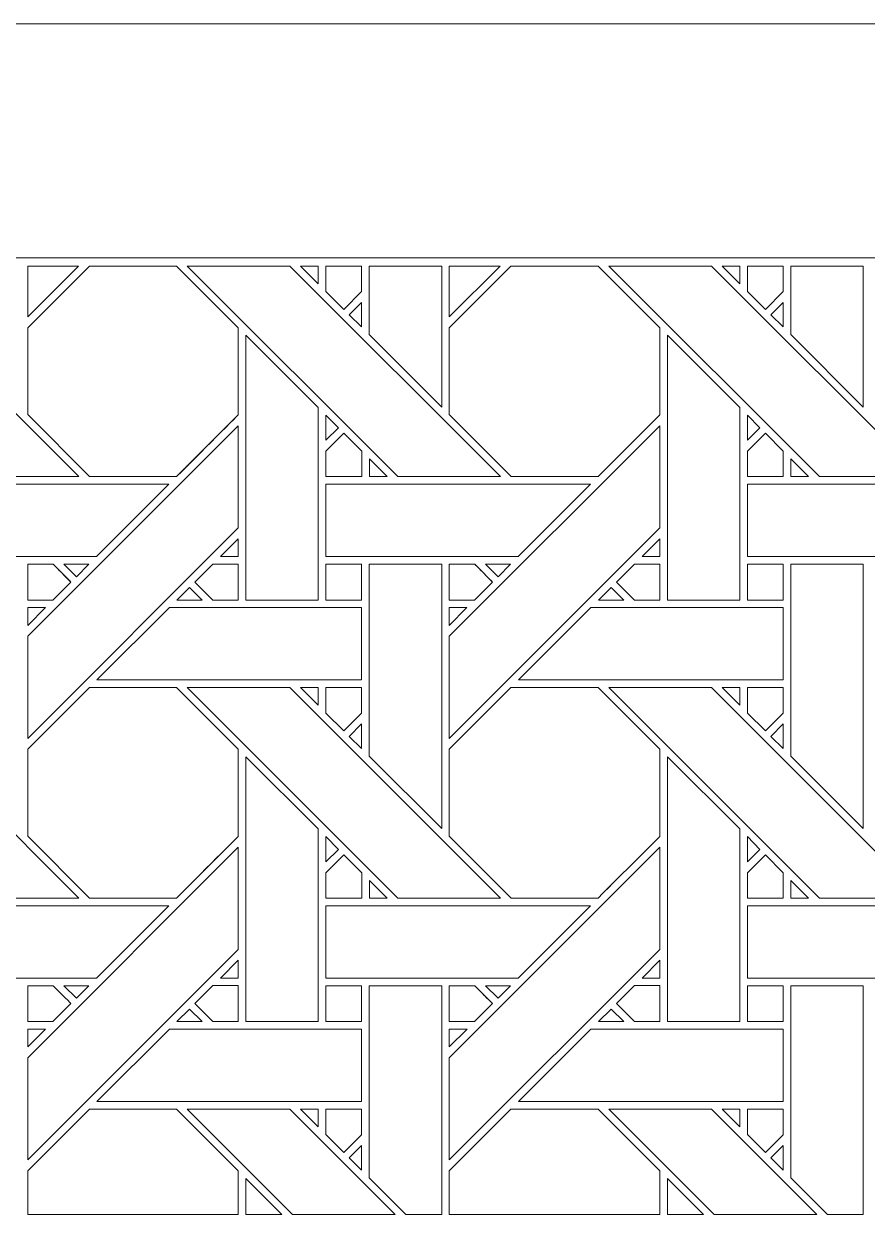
# Model space of a CAD drawing. Header units: inches. Extents: x 4.9 to 19.9, y 3.1 to 15.1.
# Drawn here: x 8.817 to 10.714, y 12.407 to 15.095 of the extents above; entities that cross this region are included whole.
import ezdxf

# ---------------------------------------------------------------- set-up
doc = ezdxf.new("R2010")
doc.units = ezdxf.units.IN
doc.header["$MEASUREMENT"] = 0
doc.layers.add('Design', color=7, linetype='Continuous', lineweight=0)

msp = doc.modelspace()

# ---------------------------------------------------------------- linework, layer by layer
at = {"layer": 'Design'}
for points, knots in [([(4.8829, 15.0948), (4.8829, 15.0948), (4.8829, 3.0948), (4.8829, 3.0948), (4.8829, 3.0948), (19.8829, 3.0948), (19.8829, 3.0948), (19.8829, 3.0948), (19.8829, 15.0948), (19.8829, 15.0948), (19.8829, 15.0948), (4.8829, 15.0948), (4.8829, 15.0948)], [0, 0, 0, 0, 1, 1, 1, 2, 2, 2, 3, 3, 3, 4, 4, 4, 4]), ([(5.4052, 14.5679), (5.4052, 14.5679), (5.4052, 3.6216), (5.4052, 3.6216), (5.4052, 3.6216), (19.3605, 3.6216), (19.3605, 3.6216), (19.3605, 3.6216), (19.3605, 14.5679), (19.3605, 14.5679), (19.3605, 14.5679), (5.4052, 14.5679), (5.4052, 14.5679)], [0, 0, 0, 0, 1, 1, 1, 2, 2, 2, 3, 3, 3, 4, 4, 4, 4]), ([(8.4669, 14.5497), (8.4669, 14.5497), (8.9405, 14.076), (8.9405, 14.076), (8.9405, 14.076), (8.7095, 14.076), (8.7095, 14.076), (8.7095, 14.076), (8.2359, 14.5497), (8.2359, 14.5497), (8.2359, 14.5497), (8.4669, 14.5497), (8.4669, 14.5497)], [0, 0, 0, 0, 1, 1, 1, 2, 2, 2, 3, 3, 3, 4, 4, 4, 4]), ([(8.8255, 14.411), (8.8255, 14.411), (8.9642, 14.5497), (8.9642, 14.5497), (8.9642, 14.5497), (9.1604, 14.5497), (9.1604, 14.5497), (9.1604, 14.5497), (9.2991, 14.411), (9.2991, 14.411), (9.2991, 14.411), (9.2991, 14.2148), (9.2991, 14.2148), (9.2813, 14.1969), (9.1694, 14.0851), (9.1604, 14.0761), (9.1604, 14.0761), (8.9647, 14.0761), (8.9647, 14.0761), (8.9647, 14.0761), (8.8255, 14.2153), (8.8255, 14.2153), (8.8255, 14.2153), (8.8255, 14.411), (8.8255, 14.411)], [0, 0, 0, 0, 1, 1, 1, 2, 2, 2, 3, 3, 3, 4, 4, 4, 5, 5, 5, 6, 6, 6, 7, 7, 7, 8, 8, 8, 8]), ([(8.8255, 14.411), (8.8255, 14.411), (8.9642, 14.5497), (8.9642, 14.5497), (8.9642, 14.5497), (9.1604, 14.5497), (9.1604, 14.5497), (9.1604, 14.5497), (9.2991, 14.411), (9.2991, 14.411), (9.2991, 14.411), (9.2991, 14.2148), (9.2991, 14.2148), (9.281, 14.1966), (9.1692, 14.0849), (9.1604, 14.0761), (9.1604, 14.0761), (8.9647, 14.0761), (8.9647, 14.0761), (8.9647, 14.0761), (8.8255, 14.2153), (8.8255, 14.2153), (8.8255, 14.2153), (8.8255, 14.411), (8.8255, 14.411)], [0, 0, 0, 0, 1, 1, 1, 2, 2, 2, 3, 3, 3, 4, 4, 4, 5, 5, 5, 6, 6, 6, 7, 7, 7, 8, 8, 8, 8]), ([(8.8255, 14.5497), (8.8255, 14.5497), (8.9399, 14.5497), (8.9399, 14.5497), (8.9399, 14.5497), (8.8255, 14.4354), (8.8255, 14.4354), (8.8255, 14.4354), (8.8255, 14.5497), (8.8255, 14.5497)], [0, 0, 0, 0, 1, 1, 1, 2, 2, 2, 3, 3, 3, 3]), ([(9.4156, 14.5497), (9.4156, 14.5497), (9.8892, 14.076), (9.8892, 14.076), (9.8892, 14.076), (9.6582, 14.076), (9.6582, 14.076), (9.6582, 14.076), (9.1846, 14.5497), (9.1846, 14.5497), (9.1846, 14.5497), (9.4156, 14.5497), (9.4156, 14.5497)], [0, 0, 0, 0, 1, 1, 1, 2, 2, 2, 3, 3, 3, 4, 4, 4, 4]), ([(9.4791, 14.5497), (9.4791, 14.5497), (9.4791, 14.5099), (9.4791, 14.5099), (9.4791, 14.5099), (9.4397, 14.5497), (9.4397, 14.5497), (9.4397, 14.5497), (9.4791, 14.5497), (9.4791, 14.5497)], [0, 0, 0, 0, 1, 1, 1, 2, 2, 2, 3, 3, 3, 3]), ([(9.4963, 14.5497), (9.4963, 14.5497), (9.5766, 14.5497), (9.5766, 14.5497), (9.5766, 14.5497), (9.5766, 14.4921), (9.5766, 14.4921), (9.5766, 14.4921), (9.5366, 14.4522), (9.5366, 14.4522), (9.5366, 14.4522), (9.4963, 14.4925), (9.4963, 14.4925), (9.4963, 14.4925), (9.4963, 14.5497), (9.4963, 14.5497)], [0, 0, 0, 0, 1, 1, 1, 2, 2, 2, 3, 3, 3, 4, 4, 4, 5, 5, 5, 5]), ([(9.4963, 14.5497), (9.4963, 14.5497), (9.5766, 14.5497), (9.5766, 14.5497), (9.5766, 14.5497), (9.5766, 14.4921), (9.5766, 14.4921), (9.5766, 14.4921), (9.5366, 14.4522), (9.5366, 14.4522), (9.5366, 14.4522), (9.4963, 14.4925), (9.4963, 14.4925), (9.4963, 14.4925), (9.4963, 14.5497), (9.4963, 14.5497)], [0, 0, 0, 0, 1, 1, 1, 2, 2, 2, 3, 3, 3, 4, 4, 4, 5, 5, 5, 5]), ([(9.5942, 14.5497), (9.5942, 14.5497), (9.7571, 14.5497), (9.7571, 14.5497), (9.7571, 14.5497), (9.7571, 14.2324), (9.7571, 14.2324), (9.7571, 14.2324), (9.5942, 14.3954), (9.5942, 14.3954), (9.5942, 14.3954), (9.5942, 14.5497), (9.5942, 14.5497)], [0, 0, 0, 0, 1, 1, 1, 2, 2, 2, 3, 3, 3, 4, 4, 4, 4]), ([(9.7742, 14.411), (9.7742, 14.411), (9.9129, 14.5497), (9.9129, 14.5497), (9.9129, 14.5497), (10.1091, 14.5497), (10.1091, 14.5497), (10.1091, 14.5497), (10.2478, 14.411), (10.2478, 14.411), (10.2478, 14.411), (10.2478, 14.2148), (10.2478, 14.2148), (10.23, 14.1969), (10.1181, 14.0851), (10.1091, 14.0761), (10.1091, 14.0761), (9.9134, 14.0761), (9.9134, 14.0761), (9.9134, 14.0761), (9.7742, 14.2153), (9.7742, 14.2153), (9.7742, 14.2153), (9.7742, 14.411), (9.7742, 14.411)], [0, 0, 0, 0, 1, 1, 1, 2, 2, 2, 3, 3, 3, 4, 4, 4, 5, 5, 5, 6, 6, 6, 7, 7, 7, 8, 8, 8, 8]), ([(9.7742, 14.411), (9.7742, 14.411), (9.9129, 14.5497), (9.9129, 14.5497), (9.9129, 14.5497), (10.1091, 14.5497), (10.1091, 14.5497), (10.1091, 14.5497), (10.2478, 14.411), (10.2478, 14.411), (10.2478, 14.411), (10.2478, 14.2148), (10.2478, 14.2148), (10.2298, 14.1966), (10.1179, 14.0849), (10.1091, 14.0761), (10.1091, 14.0761), (9.9134, 14.0761), (9.9134, 14.0761), (9.9134, 14.0761), (9.7742, 14.2153), (9.7742, 14.2153), (9.7742, 14.2153), (9.7742, 14.411), (9.7742, 14.411)], [0, 0, 0, 0, 1, 1, 1, 2, 2, 2, 3, 3, 3, 4, 4, 4, 5, 5, 5, 6, 6, 6, 7, 7, 7, 8, 8, 8, 8]), ([(9.7742, 14.5497), (9.7742, 14.5497), (9.8886, 14.5497), (9.8886, 14.5497), (9.8886, 14.5497), (9.7742, 14.4354), (9.7742, 14.4354), (9.7742, 14.4354), (9.7742, 14.5497), (9.7742, 14.5497)], [0, 0, 0, 0, 1, 1, 1, 2, 2, 2, 3, 3, 3, 3]), ([(10.3643, 14.5497), (10.3643, 14.5497), (10.838, 14.076), (10.838, 14.076), (10.838, 14.076), (10.6069, 14.076), (10.6069, 14.076), (10.6069, 14.076), (10.1334, 14.5497), (10.1334, 14.5497), (10.1334, 14.5497), (10.3643, 14.5497), (10.3643, 14.5497)], [0, 0, 0, 0, 1, 1, 1, 2, 2, 2, 3, 3, 3, 4, 4, 4, 4]), ([(10.4279, 14.5497), (10.4279, 14.5497), (10.4279, 14.5099), (10.4279, 14.5099), (10.4279, 14.5099), (10.3884, 14.5497), (10.3884, 14.5497), (10.3884, 14.5497), (10.4279, 14.5497), (10.4279, 14.5497)], [0, 0, 0, 0, 1, 1, 1, 2, 2, 2, 3, 3, 3, 3]), ([(10.445, 14.5497), (10.445, 14.5497), (10.5253, 14.5497), (10.5253, 14.5497), (10.5253, 14.5497), (10.5253, 14.4921), (10.5253, 14.4921), (10.5253, 14.4921), (10.4854, 14.4522), (10.4854, 14.4522), (10.4854, 14.4522), (10.445, 14.4925), (10.445, 14.4925), (10.445, 14.4925), (10.445, 14.5497), (10.445, 14.5497)], [0, 0, 0, 0, 1, 1, 1, 2, 2, 2, 3, 3, 3, 4, 4, 4, 5, 5, 5, 5]), ([(10.445, 14.5497), (10.445, 14.5497), (10.5253, 14.5497), (10.5253, 14.5497), (10.5253, 14.5497), (10.5253, 14.4921), (10.5253, 14.4921), (10.5253, 14.4921), (10.4854, 14.4522), (10.4854, 14.4522), (10.4854, 14.4522), (10.445, 14.4925), (10.445, 14.4925), (10.445, 14.4925), (10.445, 14.5497), (10.445, 14.5497)], [0, 0, 0, 0, 1, 1, 1, 2, 2, 2, 3, 3, 3, 4, 4, 4, 5, 5, 5, 5]), ([(10.5429, 14.5497), (10.5429, 14.5497), (10.7058, 14.5497), (10.7058, 14.5497), (10.7058, 14.5497), (10.7058, 14.2324), (10.7058, 14.2324), (10.7058, 14.2324), (10.5429, 14.3954), (10.5429, 14.3954), (10.5429, 14.3954), (10.5429, 14.5497), (10.5429, 14.5497)], [0, 0, 0, 0, 1, 1, 1, 2, 2, 2, 3, 3, 3, 4, 4, 4, 4]), ([(9.5766, 14.4679), (9.5766, 14.4679), (9.5766, 14.4127), (9.5766, 14.4127), (9.5766, 14.4127), (9.5488, 14.4401), (9.5488, 14.4401), (9.5488, 14.4401), (9.5766, 14.4679), (9.5766, 14.4679)], [0, 0, 0, 0, 1, 1, 1, 2, 2, 2, 3, 3, 3, 3]), ([(10.5253, 14.4679), (10.5253, 14.4679), (10.5253, 14.4127), (10.5253, 14.4127), (10.5253, 14.4127), (10.4976, 14.4401), (10.4976, 14.4401), (10.4976, 14.4401), (10.5253, 14.4679), (10.5253, 14.4679)], [0, 0, 0, 0, 1, 1, 1, 2, 2, 2, 3, 3, 3, 3]), ([(9.3163, 13.798), (9.3163, 13.798), (9.3163, 14.3939), (9.3163, 14.3939), (9.3163, 14.3939), (9.4791, 14.2317), (9.4791, 14.2317), (9.4791, 14.2317), (9.4791, 13.798), (9.4791, 13.798), (9.4791, 13.798), (9.3163, 13.798), (9.3163, 13.798)], [0, 0, 0, 0, 1, 1, 1, 2, 2, 2, 3, 3, 3, 4, 4, 4, 4]), ([(10.265, 13.798), (10.265, 13.798), (10.265, 14.3939), (10.265, 14.3939), (10.265, 14.3939), (10.4278, 14.2317), (10.4278, 14.2317), (10.4278, 14.2317), (10.4278, 13.798), (10.4278, 13.798), (10.4278, 13.798), (10.265, 13.798), (10.265, 13.798)], [0, 0, 0, 0, 1, 1, 1, 2, 2, 2, 3, 3, 3, 4, 4, 4, 4]), ([(9.4964, 14.1575), (9.4964, 14.1575), (9.4964, 14.2142), (9.4964, 14.2142), (9.4964, 14.2142), (9.5246, 14.1857), (9.5246, 14.1857), (9.5246, 14.1857), (9.4964, 14.1575), (9.4964, 14.1575)], [0, 0, 0, 0, 1, 1, 1, 2, 2, 2, 3, 3, 3, 3]), ([(10.4451, 14.1575), (10.4451, 14.1575), (10.4451, 14.2142), (10.4451, 14.2142), (10.4451, 14.2142), (10.4733, 14.1857), (10.4733, 14.1857), (10.4733, 14.1857), (10.4451, 14.1575), (10.4451, 14.1575)], [0, 0, 0, 0, 1, 1, 1, 2, 2, 2, 3, 3, 3, 3]), ([(9.2992, 13.9603), (9.2992, 13.9603), (8.8255, 13.4866), (8.8255, 13.4866), (8.8255, 13.4866), (8.8255, 13.7167), (8.8255, 13.7167), (8.8255, 13.7167), (9.2992, 14.1903), (9.2992, 14.1903), (9.2992, 14.1903), (9.2992, 13.9603), (9.2992, 13.9603)], [0, 0, 0, 0, 1, 1, 1, 2, 2, 2, 3, 3, 3, 4, 4, 4, 4]), ([(9.577, 14.0759), (9.577, 14.0759), (9.4963, 14.0759), (9.4963, 14.0759), (9.4963, 14.0759), (9.4963, 14.1332), (9.4963, 14.1332), (9.4963, 14.1332), (9.5367, 14.1735), (9.5367, 14.1735), (9.5367, 14.1735), (9.577, 14.1332), (9.577, 14.1332), (9.577, 14.1332), (9.577, 14.0759), (9.577, 14.0759)], [0, 0, 0, 0, 1, 1, 1, 2, 2, 2, 3, 3, 3, 4, 4, 4, 5, 5, 5, 5]), ([(9.5367, 14.1735), (9.5367, 14.1735), (9.577, 14.1332), (9.577, 14.1332), (9.577, 14.1332), (9.577, 14.0759), (9.577, 14.0759), (9.577, 14.0759), (9.4963, 14.0759), (9.4963, 14.0759), (9.4963, 14.0759), (9.4963, 14.1332), (9.4963, 14.1332), (9.4963, 14.1332), (9.5367, 14.1735), (9.5367, 14.1735)], [0, 0, 0, 0, 1, 1, 1, 2, 2, 2, 3, 3, 3, 4, 4, 4, 5, 5, 5, 5]), ([(10.2479, 13.9603), (10.2479, 13.9603), (9.7742, 13.4866), (9.7742, 13.4866), (9.7742, 13.4866), (9.7742, 13.7167), (9.7742, 13.7167), (9.7742, 13.7167), (10.2479, 14.1903), (10.2479, 14.1903), (10.2479, 14.1903), (10.2479, 13.9603), (10.2479, 13.9603)], [0, 0, 0, 0, 1, 1, 1, 2, 2, 2, 3, 3, 3, 4, 4, 4, 4]), ([(10.5257, 14.0759), (10.5257, 14.0759), (10.4451, 14.0759), (10.4451, 14.0759), (10.4451, 14.0759), (10.4451, 14.1332), (10.4451, 14.1332), (10.4451, 14.1332), (10.4854, 14.1735), (10.4854, 14.1735), (10.4854, 14.1735), (10.5257, 14.1332), (10.5257, 14.1332), (10.5257, 14.1332), (10.5257, 14.0759), (10.5257, 14.0759)], [0, 0, 0, 0, 1, 1, 1, 2, 2, 2, 3, 3, 3, 4, 4, 4, 5, 5, 5, 5]), ([(10.4854, 14.1735), (10.4854, 14.1735), (10.5257, 14.1332), (10.5257, 14.1332), (10.5257, 14.1332), (10.5257, 14.0759), (10.5257, 14.0759), (10.5257, 14.0759), (10.4451, 14.0759), (10.4451, 14.0759), (10.4451, 14.0759), (10.4451, 14.1332), (10.4451, 14.1332), (10.4451, 14.1332), (10.4854, 14.1735), (10.4854, 14.1735)], [0, 0, 0, 0, 1, 1, 1, 2, 2, 2, 3, 3, 3, 4, 4, 4, 5, 5, 5, 5]), ([(9.5943, 14.076), (9.5943, 14.076), (9.5943, 14.1158), (9.5943, 14.1158), (9.5943, 14.1158), (9.634, 14.076), (9.634, 14.076), (9.634, 14.076), (9.5943, 14.076), (9.5943, 14.076)], [0, 0, 0, 0, 1, 1, 1, 2, 2, 2, 3, 3, 3, 3]), ([(10.543, 14.076), (10.543, 14.076), (10.543, 14.1158), (10.543, 14.1158), (10.543, 14.1158), (10.5827, 14.076), (10.5827, 14.076), (10.5827, 14.076), (10.543, 14.076), (10.543, 14.076)], [0, 0, 0, 0, 1, 1, 1, 2, 2, 2, 3, 3, 3, 3]), ([(9.1433, 14.0588), (9.1433, 14.0588), (8.9806, 13.8961), (8.9806, 13.8961), (8.9806, 13.8961), (8.5476, 13.8961), (8.5476, 13.8961), (8.5476, 13.8961), (8.5476, 14.0588), (8.5476, 14.0588), (8.5476, 14.0588), (9.1433, 14.0588), (9.1433, 14.0588)], [0, 0, 0, 0, 1, 1, 1, 2, 2, 2, 3, 3, 3, 4, 4, 4, 4]), ([(10.0921, 14.0588), (10.0921, 14.0588), (9.9293, 13.8961), (9.9293, 13.8961), (9.9293, 13.8961), (9.4964, 13.8961), (9.4964, 13.8961), (9.4964, 13.8961), (9.4964, 14.0588), (9.4964, 14.0588), (9.4964, 14.0588), (10.0921, 14.0588), (10.0921, 14.0588)], [0, 0, 0, 0, 1, 1, 1, 2, 2, 2, 3, 3, 3, 4, 4, 4, 4]), ([(11.0408, 14.0588), (11.0408, 14.0588), (10.8781, 13.8961), (10.8781, 13.8961), (10.8781, 13.8961), (10.4451, 13.8961), (10.4451, 13.8961), (10.4451, 13.8961), (10.4451, 14.0588), (10.4451, 14.0588), (10.4451, 14.0588), (11.0408, 14.0588), (11.0408, 14.0588)], [0, 0, 0, 0, 1, 1, 1, 2, 2, 2, 3, 3, 3, 4, 4, 4, 4]), ([(9.2992, 13.8961), (9.2992, 13.8961), (9.2594, 13.8961), (9.2594, 13.8961), (9.2594, 13.8961), (9.2992, 13.9359), (9.2992, 13.9359), (9.2992, 13.9359), (9.2992, 13.8961), (9.2992, 13.8961)], [0, 0, 0, 0, 1, 1, 1, 2, 2, 2, 3, 3, 3, 3]), ([(10.2479, 13.8961), (10.2479, 13.8961), (10.2081, 13.8961), (10.2081, 13.8961), (10.2081, 13.8961), (10.2479, 13.9359), (10.2479, 13.9359), (10.2479, 13.9359), (10.2479, 13.8961), (10.2479, 13.8961)], [0, 0, 0, 0, 1, 1, 1, 2, 2, 2, 3, 3, 3, 3]), ([(8.8255, 13.8789), (8.8255, 13.8789), (8.8825, 13.8789), (8.8825, 13.8789), (8.8877, 13.8738), (8.9184, 13.8429), (8.9229, 13.8385), (8.9229, 13.8385), (8.8824, 13.7981), (8.8824, 13.7981), (8.8824, 13.7981), (8.8255, 13.7981), (8.8255, 13.7981), (8.8255, 13.7981), (8.8255, 13.8789), (8.8255, 13.8789)], [0, 0, 0, 0, 1, 1, 1, 2, 2, 2, 3, 3, 3, 4, 4, 4, 5, 5, 5, 5]), ([(8.907, 13.8544), (8.907, 13.8544), (8.9229, 13.8385), (8.9229, 13.8385), (8.9229, 13.8385), (8.8824, 13.7981), (8.8824, 13.7981), (8.8824, 13.7981), (8.8255, 13.7981), (8.8255, 13.7981), (8.8255, 13.7981), (8.8255, 13.8789), (8.8255, 13.8789), (8.8255, 13.8789), (8.8825, 13.8789), (8.8825, 13.8789), (8.8879, 13.8736), (8.8977, 13.8637), (8.907, 13.8544)], [0, 0, 0, 0, 1, 1, 1, 2, 2, 2, 3, 3, 3, 4, 4, 4, 5, 5, 5, 6, 6, 6, 6]), ([(8.9069, 13.8788), (8.9069, 13.8788), (8.9634, 13.8788), (8.9634, 13.8788), (8.9634, 13.8788), (8.9351, 13.8506), (8.9351, 13.8506), (8.9351, 13.8506), (8.9069, 13.8788), (8.9069, 13.8788)], [0, 0, 0, 0, 1, 1, 1, 2, 2, 2, 3, 3, 3, 3]), ([(9.2991, 13.7981), (9.2991, 13.7981), (9.242, 13.7981), (9.242, 13.7981), (9.242, 13.7981), (9.2017, 13.8385), (9.2017, 13.8385), (9.2017, 13.8385), (9.2421, 13.8789), (9.2421, 13.8789), (9.2421, 13.8789), (9.2991, 13.8789), (9.2991, 13.8789), (9.2991, 13.8789), (9.2991, 13.7981), (9.2991, 13.7981)], [0, 0, 0, 0, 1, 1, 1, 2, 2, 2, 3, 3, 3, 4, 4, 4, 5, 5, 5, 5]), ([(9.2017, 13.8385), (9.2017, 13.8385), (9.2421, 13.8789), (9.2421, 13.8789), (9.2421, 13.8789), (9.2991, 13.8789), (9.2991, 13.8789), (9.2991, 13.8789), (9.2991, 13.7981), (9.2991, 13.7981), (9.2991, 13.7981), (9.242, 13.7981), (9.242, 13.7981), (9.242, 13.7981), (9.2017, 13.8385), (9.2017, 13.8385)], [0, 0, 0, 0, 1, 1, 1, 2, 2, 2, 3, 3, 3, 4, 4, 4, 5, 5, 5, 5]), ([(9.5766, 13.7981), (9.5766, 13.7981), (9.4963, 13.7981), (9.4963, 13.7981), (9.4963, 13.7981), (9.4963, 13.8789), (9.4963, 13.8789), (9.4963, 13.8789), (9.5766, 13.8789), (9.5766, 13.8789), (9.5766, 13.8789), (9.5766, 13.7981), (9.5766, 13.7981)], [0, 0, 0, 0, 1, 1, 1, 2, 2, 2, 3, 3, 3, 4, 4, 4, 4]), ([(9.5766, 13.8789), (9.5766, 13.8789), (9.5766, 13.7981), (9.5766, 13.7981), (9.5766, 13.7981), (9.4963, 13.7981), (9.4963, 13.7981), (9.4963, 13.7981), (9.4963, 13.8789), (9.4963, 13.8789), (9.4963, 13.8789), (9.5766, 13.8789), (9.5766, 13.8789)], [0, 0, 0, 0, 1, 1, 1, 2, 2, 2, 3, 3, 3, 4, 4, 4, 4]), ([(9.5942, 13.4466), (9.5942, 13.4466), (9.5942, 13.8788), (9.5942, 13.8788), (9.5942, 13.8788), (9.7571, 13.8788), (9.7571, 13.8788), (9.7571, 13.8788), (9.7571, 13.2837), (9.7571, 13.2837), (9.7571, 13.2837), (9.5942, 13.4466), (9.5942, 13.4466)], [0, 0, 0, 0, 1, 1, 1, 2, 2, 2, 3, 3, 3, 4, 4, 4, 4]), ([(9.7742, 13.8789), (9.7742, 13.8789), (9.8313, 13.8789), (9.8313, 13.8789), (9.8364, 13.8738), (9.8672, 13.8429), (9.8716, 13.8385), (9.8716, 13.8385), (9.8312, 13.7981), (9.8312, 13.7981), (9.8312, 13.7981), (9.7742, 13.7981), (9.7742, 13.7981), (9.7742, 13.7981), (9.7742, 13.8789), (9.7742, 13.8789)], [0, 0, 0, 0, 1, 1, 1, 2, 2, 2, 3, 3, 3, 4, 4, 4, 5, 5, 5, 5]), ([(9.8559, 13.8542), (9.8559, 13.8542), (9.8716, 13.8385), (9.8716, 13.8385), (9.8716, 13.8385), (9.8312, 13.7981), (9.8312, 13.7981), (9.8312, 13.7981), (9.7742, 13.7981), (9.7742, 13.7981), (9.7742, 13.7981), (9.7742, 13.8789), (9.7742, 13.8789), (9.7742, 13.8789), (9.8313, 13.8789), (9.8313, 13.8789), (9.8366, 13.8735), (9.8466, 13.8635), (9.8559, 13.8542)], [0, 0, 0, 0, 1, 1, 1, 2, 2, 2, 3, 3, 3, 4, 4, 4, 5, 5, 5, 6, 6, 6, 6]), ([(9.8556, 13.8788), (9.8556, 13.8788), (9.9121, 13.8788), (9.9121, 13.8788), (9.9121, 13.8788), (9.8838, 13.8506), (9.8838, 13.8506), (9.8838, 13.8506), (9.8556, 13.8788), (9.8556, 13.8788)], [0, 0, 0, 0, 1, 1, 1, 2, 2, 2, 3, 3, 3, 3]), ([(10.2479, 13.7981), (10.2479, 13.7981), (10.1907, 13.7981), (10.1907, 13.7981), (10.1907, 13.7981), (10.1504, 13.8385), (10.1504, 13.8385), (10.1504, 13.8385), (10.1908, 13.8789), (10.1908, 13.8789), (10.1908, 13.8789), (10.2479, 13.8789), (10.2479, 13.8789), (10.2479, 13.8789), (10.2479, 13.7981), (10.2479, 13.7981)], [0, 0, 0, 0, 1, 1, 1, 2, 2, 2, 3, 3, 3, 4, 4, 4, 5, 5, 5, 5]), ([(10.1504, 13.8385), (10.1504, 13.8385), (10.1908, 13.8789), (10.1908, 13.8789), (10.1908, 13.8789), (10.2479, 13.8789), (10.2479, 13.8789), (10.2479, 13.8789), (10.2479, 13.7981), (10.2479, 13.7981), (10.2479, 13.7981), (10.1907, 13.7981), (10.1907, 13.7981), (10.1907, 13.7981), (10.1504, 13.8385), (10.1504, 13.8385)], [0, 0, 0, 0, 1, 1, 1, 2, 2, 2, 3, 3, 3, 4, 4, 4, 5, 5, 5, 5]), ([(10.5253, 13.7981), (10.5253, 13.7981), (10.4451, 13.7981), (10.4451, 13.7981), (10.4451, 13.7981), (10.4451, 13.8789), (10.4451, 13.8789), (10.4451, 13.8789), (10.5253, 13.8789), (10.5253, 13.8789), (10.5253, 13.8789), (10.5253, 13.7981), (10.5253, 13.7981)], [0, 0, 0, 0, 1, 1, 1, 2, 2, 2, 3, 3, 3, 4, 4, 4, 4]), ([(10.5253, 13.8789), (10.5253, 13.8789), (10.5253, 13.7981), (10.5253, 13.7981), (10.5253, 13.7981), (10.4451, 13.7981), (10.4451, 13.7981), (10.4451, 13.7981), (10.4451, 13.8789), (10.4451, 13.8789), (10.4451, 13.8789), (10.5253, 13.8789), (10.5253, 13.8789)], [0, 0, 0, 0, 1, 1, 1, 2, 2, 2, 3, 3, 3, 4, 4, 4, 4]), ([(10.5429, 13.4466), (10.5429, 13.4466), (10.5429, 13.8788), (10.5429, 13.8788), (10.5429, 13.8788), (10.7058, 13.8788), (10.7058, 13.8788), (10.7058, 13.8788), (10.7058, 13.2837), (10.7058, 13.2837), (10.7058, 13.2837), (10.5429, 13.4466), (10.5429, 13.4466)], [0, 0, 0, 0, 1, 1, 1, 2, 2, 2, 3, 3, 3, 4, 4, 4, 4]), ([(9.2178, 13.798), (9.2178, 13.798), (9.1613, 13.798), (9.1613, 13.798), (9.1613, 13.798), (9.1896, 13.8263), (9.1896, 13.8263), (9.1896, 13.8263), (9.2178, 13.798), (9.2178, 13.798)], [0, 0, 0, 0, 1, 1, 1, 2, 2, 2, 3, 3, 3, 3]), ([(10.1666, 13.798), (10.1666, 13.798), (10.11, 13.798), (10.11, 13.798), (10.11, 13.798), (10.1383, 13.8263), (10.1383, 13.8263), (10.1383, 13.8263), (10.1666, 13.798), (10.1666, 13.798)], [0, 0, 0, 0, 1, 1, 1, 2, 2, 2, 3, 3, 3, 3]), ([(8.8653, 13.7809), (8.8653, 13.7809), (8.8255, 13.7411), (8.8255, 13.7411), (8.8255, 13.7411), (8.8255, 13.7809), (8.8255, 13.7809), (8.8255, 13.7809), (8.8653, 13.7809), (8.8653, 13.7809)], [0, 0, 0, 0, 1, 1, 1, 2, 2, 2, 3, 3, 3, 3]), ([(9.5766, 13.7809), (9.5766, 13.7809), (9.5766, 13.6181), (9.5766, 13.6181), (9.5766, 13.6181), (8.9813, 13.6181), (8.9813, 13.6181), (8.9813, 13.6181), (9.1442, 13.7809), (9.1442, 13.7809), (9.1442, 13.7809), (9.5766, 13.7809), (9.5766, 13.7809)], [0, 0, 0, 0, 1, 1, 1, 2, 2, 2, 3, 3, 3, 4, 4, 4, 4]), ([(9.814, 13.7809), (9.814, 13.7809), (9.7742, 13.7411), (9.7742, 13.7411), (9.7742, 13.7411), (9.7742, 13.7809), (9.7742, 13.7809), (9.7742, 13.7809), (9.814, 13.7809), (9.814, 13.7809)], [0, 0, 0, 0, 1, 1, 1, 2, 2, 2, 3, 3, 3, 3]), ([(10.5253, 13.7809), (10.5253, 13.7809), (10.5253, 13.6181), (10.5253, 13.6181), (10.5253, 13.6181), (9.9301, 13.6181), (9.9301, 13.6181), (9.9301, 13.6181), (10.0929, 13.7809), (10.0929, 13.7809), (10.0929, 13.7809), (10.5253, 13.7809), (10.5253, 13.7809)], [0, 0, 0, 0, 1, 1, 1, 2, 2, 2, 3, 3, 3, 4, 4, 4, 4]), ([(8.9405, 13.1273), (8.9405, 13.1273), (8.7095, 13.1273), (8.7095, 13.1273), (8.7095, 13.1273), (8.2359, 13.601), (8.2359, 13.601), (8.2359, 13.601), (8.4669, 13.601), (8.4669, 13.601), (8.4669, 13.601), (8.9405, 13.1273), (8.9405, 13.1273)], [0, 0, 0, 0, 1, 1, 1, 2, 2, 2, 3, 3, 3, 4, 4, 4, 4]), ([(8.8255, 13.4623), (8.8255, 13.4623), (8.9642, 13.601), (8.9642, 13.601), (8.9642, 13.601), (9.1604, 13.601), (9.1604, 13.601), (9.1604, 13.601), (9.2991, 13.4623), (9.2991, 13.4623), (9.2991, 13.4623), (9.2991, 13.2661), (9.2991, 13.2661), (9.2813, 13.2481), (9.1694, 13.1364), (9.1604, 13.1274), (9.1604, 13.1274), (8.9647, 13.1274), (8.9647, 13.1274), (8.9647, 13.1274), (8.8255, 13.2666), (8.8255, 13.2666), (8.8255, 13.2666), (8.8255, 13.4623), (8.8255, 13.4623)], [0, 0, 0, 0, 1, 1, 1, 2, 2, 2, 3, 3, 3, 4, 4, 4, 5, 5, 5, 6, 6, 6, 7, 7, 7, 8, 8, 8, 8]), ([(9.2991, 13.4623), (9.2991, 13.4623), (9.2991, 13.2661), (9.2991, 13.2661), (9.2815, 13.2483), (9.1695, 13.1365), (9.1604, 13.1274), (9.1604, 13.1274), (8.9647, 13.1274), (8.9647, 13.1274), (8.9647, 13.1274), (8.8255, 13.2666), (8.8255, 13.2666), (8.8255, 13.2666), (8.8255, 13.4623), (8.8255, 13.4623), (8.8255, 13.4623), (8.9642, 13.601), (8.9642, 13.601), (8.9642, 13.601), (9.1604, 13.601), (9.1604, 13.601), (9.1604, 13.601), (9.2991, 13.4623), (9.2991, 13.4623)], [0, 0, 0, 0, 1, 1, 1, 2, 2, 2, 3, 3, 3, 4, 4, 4, 5, 5, 5, 6, 6, 6, 7, 7, 7, 8, 8, 8, 8]), ([(9.8892, 13.1273), (9.8892, 13.1273), (9.6582, 13.1273), (9.6582, 13.1273), (9.6582, 13.1273), (9.1846, 13.601), (9.1846, 13.601), (9.1846, 13.601), (9.4156, 13.601), (9.4156, 13.601), (9.4156, 13.601), (9.8892, 13.1273), (9.8892, 13.1273)], [0, 0, 0, 0, 1, 1, 1, 2, 2, 2, 3, 3, 3, 4, 4, 4, 4]), ([(9.4397, 13.601), (9.4397, 13.601), (9.4791, 13.601), (9.4791, 13.601), (9.4791, 13.601), (9.4791, 13.5611), (9.4791, 13.5611), (9.4791, 13.5611), (9.4397, 13.601), (9.4397, 13.601)], [0, 0, 0, 0, 1, 1, 1, 2, 2, 2, 3, 3, 3, 3]), ([(9.4963, 13.601), (9.4963, 13.601), (9.5766, 13.601), (9.5766, 13.601), (9.5766, 13.601), (9.5766, 13.5434), (9.5766, 13.5434), (9.5766, 13.5434), (9.5366, 13.5035), (9.5366, 13.5035), (9.5366, 13.5035), (9.4963, 13.5438), (9.4963, 13.5438), (9.4963, 13.5438), (9.4963, 13.601), (9.4963, 13.601)], [0, 0, 0, 0, 1, 1, 1, 2, 2, 2, 3, 3, 3, 4, 4, 4, 5, 5, 5, 5]), ([(9.5766, 13.5434), (9.5766, 13.5434), (9.5366, 13.5035), (9.5366, 13.5035), (9.5366, 13.5035), (9.4963, 13.5438), (9.4963, 13.5438), (9.4963, 13.5438), (9.4963, 13.601), (9.4963, 13.601), (9.4963, 13.601), (9.5766, 13.601), (9.5766, 13.601), (9.5766, 13.601), (9.5766, 13.5434), (9.5766, 13.5434)], [0, 0, 0, 0, 1, 1, 1, 2, 2, 2, 3, 3, 3, 4, 4, 4, 5, 5, 5, 5]), ([(9.7742, 13.4623), (9.7742, 13.4623), (9.9129, 13.601), (9.9129, 13.601), (9.9129, 13.601), (10.1091, 13.601), (10.1091, 13.601), (10.1091, 13.601), (10.2478, 13.4623), (10.2478, 13.4623), (10.2478, 13.4623), (10.2478, 13.2661), (10.2478, 13.2661), (10.23, 13.2481), (10.1181, 13.1364), (10.1091, 13.1274), (10.1091, 13.1274), (9.9134, 13.1274), (9.9134, 13.1274), (9.9134, 13.1274), (9.7742, 13.2666), (9.7742, 13.2666), (9.7742, 13.2666), (9.7742, 13.4623), (9.7742, 13.4623)], [0, 0, 0, 0, 1, 1, 1, 2, 2, 2, 3, 3, 3, 4, 4, 4, 5, 5, 5, 6, 6, 6, 7, 7, 7, 8, 8, 8, 8]), ([(10.2478, 13.4623), (10.2478, 13.4623), (10.2478, 13.2661), (10.2478, 13.2661), (10.23, 13.248), (10.118, 13.1363), (10.1091, 13.1274), (10.1091, 13.1274), (9.9134, 13.1274), (9.9134, 13.1274), (9.9134, 13.1274), (9.7742, 13.2666), (9.7742, 13.2666), (9.7742, 13.2666), (9.7742, 13.4623), (9.7742, 13.4623), (9.7742, 13.4623), (9.9129, 13.601), (9.9129, 13.601), (9.9129, 13.601), (10.1091, 13.601), (10.1091, 13.601), (10.1091, 13.601), (10.2478, 13.4623), (10.2478, 13.4623)], [0, 0, 0, 0, 1, 1, 1, 2, 2, 2, 3, 3, 3, 4, 4, 4, 5, 5, 5, 6, 6, 6, 7, 7, 7, 8, 8, 8, 8]), ([(10.838, 13.1273), (10.838, 13.1273), (10.6069, 13.1273), (10.6069, 13.1273), (10.6069, 13.1273), (10.1334, 13.601), (10.1334, 13.601), (10.1334, 13.601), (10.3643, 13.601), (10.3643, 13.601), (10.3643, 13.601), (10.838, 13.1273), (10.838, 13.1273)], [0, 0, 0, 0, 1, 1, 1, 2, 2, 2, 3, 3, 3, 4, 4, 4, 4]), ([(10.3884, 13.601), (10.3884, 13.601), (10.4279, 13.601), (10.4279, 13.601), (10.4279, 13.601), (10.4279, 13.5611), (10.4279, 13.5611), (10.4279, 13.5611), (10.3884, 13.601), (10.3884, 13.601)], [0, 0, 0, 0, 1, 1, 1, 2, 2, 2, 3, 3, 3, 3]), ([(10.445, 13.601), (10.445, 13.601), (10.5253, 13.601), (10.5253, 13.601), (10.5253, 13.601), (10.5253, 13.5434), (10.5253, 13.5434), (10.5253, 13.5434), (10.4854, 13.5035), (10.4854, 13.5035), (10.4854, 13.5035), (10.445, 13.5438), (10.445, 13.5438), (10.445, 13.5438), (10.445, 13.601), (10.445, 13.601)], [0, 0, 0, 0, 1, 1, 1, 2, 2, 2, 3, 3, 3, 4, 4, 4, 5, 5, 5, 5]), ([(10.5253, 13.5434), (10.5253, 13.5434), (10.4854, 13.5035), (10.4854, 13.5035), (10.4854, 13.5035), (10.445, 13.5438), (10.445, 13.5438), (10.445, 13.5438), (10.445, 13.601), (10.445, 13.601), (10.445, 13.601), (10.5253, 13.601), (10.5253, 13.601), (10.5253, 13.601), (10.5253, 13.5434), (10.5253, 13.5434)], [0, 0, 0, 0, 1, 1, 1, 2, 2, 2, 3, 3, 3, 4, 4, 4, 5, 5, 5, 5]), ([(9.5766, 13.5191), (9.5766, 13.5191), (9.5766, 13.464), (9.5766, 13.464), (9.5766, 13.464), (9.5488, 13.4913), (9.5488, 13.4913), (9.5488, 13.4913), (9.5766, 13.5191), (9.5766, 13.5191)], [0, 0, 0, 0, 1, 1, 1, 2, 2, 2, 3, 3, 3, 3]), ([(10.5253, 13.5191), (10.5253, 13.5191), (10.5253, 13.464), (10.5253, 13.464), (10.5253, 13.464), (10.4976, 13.4913), (10.4976, 13.4913), (10.4976, 13.4913), (10.5253, 13.5191), (10.5253, 13.5191)], [0, 0, 0, 0, 1, 1, 1, 2, 2, 2, 3, 3, 3, 3]), ([(9.3163, 12.8493), (9.3163, 12.8493), (9.3163, 13.4452), (9.3163, 13.4452), (9.3163, 13.4452), (9.4791, 13.283), (9.4791, 13.283), (9.4791, 13.283), (9.4791, 12.8493), (9.4791, 12.8493), (9.4791, 12.8493), (9.3163, 12.8493), (9.3163, 12.8493)], [0, 0, 0, 0, 1, 1, 1, 2, 2, 2, 3, 3, 3, 4, 4, 4, 4]), ([(10.265, 12.8493), (10.265, 12.8493), (10.265, 13.4452), (10.265, 13.4452), (10.265, 13.4452), (10.4278, 13.283), (10.4278, 13.283), (10.4278, 13.283), (10.4278, 12.8493), (10.4278, 12.8493), (10.4278, 12.8493), (10.265, 12.8493), (10.265, 12.8493)], [0, 0, 0, 0, 1, 1, 1, 2, 2, 2, 3, 3, 3, 4, 4, 4, 4]), ([(9.4964, 13.2088), (9.4964, 13.2088), (9.4964, 13.2655), (9.4964, 13.2655), (9.4964, 13.2655), (9.5246, 13.2369), (9.5246, 13.2369), (9.5246, 13.2369), (9.4964, 13.2088), (9.4964, 13.2088)], [0, 0, 0, 0, 1, 1, 1, 2, 2, 2, 3, 3, 3, 3]), ([(10.4451, 13.2088), (10.4451, 13.2088), (10.4451, 13.2655), (10.4451, 13.2655), (10.4451, 13.2655), (10.4733, 13.2369), (10.4733, 13.2369), (10.4733, 13.2369), (10.4451, 13.2088), (10.4451, 13.2088)], [0, 0, 0, 0, 1, 1, 1, 2, 2, 2, 3, 3, 3, 3]), ([(9.2992, 13.0116), (9.2992, 13.0116), (8.8255, 12.5379), (8.8255, 12.5379), (8.8255, 12.5379), (8.8255, 12.768), (8.8255, 12.768), (8.8255, 12.768), (9.2992, 13.2416), (9.2992, 13.2416), (9.2992, 13.2416), (9.2992, 13.0116), (9.2992, 13.0116)], [0, 0, 0, 0, 1, 1, 1, 2, 2, 2, 3, 3, 3, 4, 4, 4, 4]), ([(9.577, 13.1844), (9.577, 13.1844), (9.577, 13.1271), (9.577, 13.1271), (9.577, 13.1271), (9.4963, 13.1271), (9.4963, 13.1271), (9.4963, 13.1271), (9.4963, 13.1844), (9.4963, 13.1844), (9.4963, 13.1844), (9.5367, 13.2247), (9.5367, 13.2247), (9.5367, 13.2247), (9.577, 13.1844), (9.577, 13.1844)], [0, 0, 0, 0, 1, 1, 1, 2, 2, 2, 3, 3, 3, 4, 4, 4, 5, 5, 5, 5]), ([(9.5367, 13.2247), (9.5367, 13.2247), (9.577, 13.1844), (9.577, 13.1844), (9.577, 13.1844), (9.577, 13.1271), (9.577, 13.1271), (9.577, 13.1271), (9.4963, 13.1271), (9.4963, 13.1271), (9.4963, 13.1271), (9.4963, 13.1844), (9.4963, 13.1844), (9.4963, 13.1844), (9.5367, 13.2247), (9.5367, 13.2247)], [0, 0, 0, 0, 1, 1, 1, 2, 2, 2, 3, 3, 3, 4, 4, 4, 5, 5, 5, 5]), ([(10.2479, 13.0116), (10.2479, 13.0116), (9.7742, 12.5379), (9.7742, 12.5379), (9.7742, 12.5379), (9.7742, 12.768), (9.7742, 12.768), (9.7742, 12.768), (10.2479, 13.2416), (10.2479, 13.2416), (10.2479, 13.2416), (10.2479, 13.0116), (10.2479, 13.0116)], [0, 0, 0, 0, 1, 1, 1, 2, 2, 2, 3, 3, 3, 4, 4, 4, 4]), ([(10.5257, 13.1844), (10.5257, 13.1844), (10.5257, 13.1271), (10.5257, 13.1271), (10.5257, 13.1271), (10.4451, 13.1271), (10.4451, 13.1271), (10.4451, 13.1271), (10.4451, 13.1844), (10.4451, 13.1844), (10.4451, 13.1844), (10.4854, 13.2247), (10.4854, 13.2247), (10.4854, 13.2247), (10.5257, 13.1844), (10.5257, 13.1844)], [0, 0, 0, 0, 1, 1, 1, 2, 2, 2, 3, 3, 3, 4, 4, 4, 5, 5, 5, 5]), ([(10.4854, 13.2247), (10.4854, 13.2247), (10.5257, 13.1844), (10.5257, 13.1844), (10.5257, 13.1844), (10.5257, 13.1271), (10.5257, 13.1271), (10.5257, 13.1271), (10.4451, 13.1271), (10.4451, 13.1271), (10.4451, 13.1271), (10.4451, 13.1844), (10.4451, 13.1844), (10.4451, 13.1844), (10.4854, 13.2247), (10.4854, 13.2247)], [0, 0, 0, 0, 1, 1, 1, 2, 2, 2, 3, 3, 3, 4, 4, 4, 5, 5, 5, 5]), ([(9.5943, 13.1273), (9.5943, 13.1273), (9.5943, 13.1671), (9.5943, 13.1671), (9.5943, 13.1671), (9.634, 13.1273), (9.634, 13.1273), (9.634, 13.1273), (9.5943, 13.1273), (9.5943, 13.1273)], [0, 0, 0, 0, 1, 1, 1, 2, 2, 2, 3, 3, 3, 3]), ([(10.543, 13.1273), (10.543, 13.1273), (10.543, 13.1671), (10.543, 13.1671), (10.543, 13.1671), (10.5827, 13.1273), (10.5827, 13.1273), (10.5827, 13.1273), (10.543, 13.1273), (10.543, 13.1273)], [0, 0, 0, 0, 1, 1, 1, 2, 2, 2, 3, 3, 3, 3]), ([(9.1433, 13.1101), (9.1433, 13.1101), (8.9806, 12.9474), (8.9806, 12.9474), (8.9806, 12.9474), (8.5476, 12.9474), (8.5476, 12.9474), (8.5476, 12.9474), (8.5476, 13.1101), (8.5476, 13.1101), (8.5476, 13.1101), (9.1433, 13.1101), (9.1433, 13.1101)], [0, 0, 0, 0, 1, 1, 1, 2, 2, 2, 3, 3, 3, 4, 4, 4, 4]), ([(10.0921, 13.1101), (10.0921, 13.1101), (9.9293, 12.9474), (9.9293, 12.9474), (9.9293, 12.9474), (9.4964, 12.9474), (9.4964, 12.9474), (9.4964, 12.9474), (9.4964, 13.1101), (9.4964, 13.1101), (9.4964, 13.1101), (10.0921, 13.1101), (10.0921, 13.1101)], [0, 0, 0, 0, 1, 1, 1, 2, 2, 2, 3, 3, 3, 4, 4, 4, 4]), ([(11.0408, 13.1101), (11.0408, 13.1101), (10.8781, 12.9474), (10.8781, 12.9474), (10.8781, 12.9474), (10.4451, 12.9474), (10.4451, 12.9474), (10.4451, 12.9474), (10.4451, 13.1101), (10.4451, 13.1101), (10.4451, 13.1101), (11.0408, 13.1101), (11.0408, 13.1101)], [0, 0, 0, 0, 1, 1, 1, 2, 2, 2, 3, 3, 3, 4, 4, 4, 4]), ([(9.2992, 12.9474), (9.2992, 12.9474), (9.2594, 12.9474), (9.2594, 12.9474), (9.2594, 12.9474), (9.2992, 12.9872), (9.2992, 12.9872), (9.2992, 12.9872), (9.2992, 12.9474), (9.2992, 12.9474)], [0, 0, 0, 0, 1, 1, 1, 2, 2, 2, 3, 3, 3, 3]), ([(10.2479, 12.9474), (10.2479, 12.9474), (10.2081, 12.9474), (10.2081, 12.9474), (10.2081, 12.9474), (10.2479, 12.9872), (10.2479, 12.9872), (10.2479, 12.9872), (10.2479, 12.9474), (10.2479, 12.9474)], [0, 0, 0, 0, 1, 1, 1, 2, 2, 2, 3, 3, 3, 3]), ([(8.8255, 12.9301), (8.8255, 12.9301), (8.8825, 12.9301), (8.8825, 12.9301), (8.8877, 12.925), (8.9184, 12.8942), (8.9229, 12.8898), (8.9229, 12.8898), (8.8824, 12.8494), (8.8824, 12.8494), (8.8824, 12.8494), (8.8255, 12.8494), (8.8255, 12.8494), (8.8255, 12.8494), (8.8255, 12.9301), (8.8255, 12.9301)], [0, 0, 0, 0, 1, 1, 1, 2, 2, 2, 3, 3, 3, 4, 4, 4, 5, 5, 5, 5]), ([(8.9229, 12.8898), (8.9229, 12.8898), (8.8824, 12.8494), (8.8824, 12.8494), (8.8824, 12.8494), (8.8255, 12.8494), (8.8255, 12.8494), (8.8255, 12.8494), (8.8255, 12.9301), (8.8255, 12.9301), (8.8255, 12.9301), (8.8825, 12.9301), (8.8825, 12.9301), (8.8878, 12.9249), (8.9186, 12.8941), (8.9229, 12.8898)], [0, 0, 0, 0, 1, 1, 1, 2, 2, 2, 3, 3, 3, 4, 4, 4, 5, 5, 5, 5]), ([(8.9069, 12.9301), (8.9069, 12.9301), (8.9634, 12.9301), (8.9634, 12.9301), (8.9634, 12.9301), (8.9351, 12.9019), (8.9351, 12.9019), (8.9351, 12.9019), (8.9069, 12.9301), (8.9069, 12.9301)], [0, 0, 0, 0, 1, 1, 1, 2, 2, 2, 3, 3, 3, 3]), ([(9.2991, 12.8494), (9.2991, 12.8494), (9.242, 12.8494), (9.242, 12.8494), (9.242, 12.8494), (9.2017, 12.8897), (9.2017, 12.8897), (9.2017, 12.8897), (9.2421, 12.9302), (9.2421, 12.9302), (9.2421, 12.9302), (9.2991, 12.9302), (9.2991, 12.9302), (9.2991, 12.9302), (9.2991, 12.8494), (9.2991, 12.8494)], [0, 0, 0, 0, 1, 1, 1, 2, 2, 2, 3, 3, 3, 4, 4, 4, 5, 5, 5, 5]), ([(9.2017, 12.8897), (9.2017, 12.8897), (9.2421, 12.9302), (9.2421, 12.9302), (9.2421, 12.9302), (9.2991, 12.9302), (9.2991, 12.9302), (9.2991, 12.9302), (9.2991, 12.8494), (9.2991, 12.8494), (9.2991, 12.8494), (9.242, 12.8494), (9.242, 12.8494), (9.242, 12.8494), (9.2017, 12.8897), (9.2017, 12.8897)], [0, 0, 0, 0, 1, 1, 1, 2, 2, 2, 3, 3, 3, 4, 4, 4, 5, 5, 5, 5]), ([(9.5766, 12.9301), (9.5766, 12.9301), (9.5766, 12.8494), (9.5766, 12.8494), (9.5766, 12.8494), (9.4963, 12.8494), (9.4963, 12.8494), (9.4963, 12.8494), (9.4963, 12.9301), (9.4963, 12.9301), (9.4963, 12.9301), (9.5766, 12.9301), (9.5766, 12.9301)], [0, 0, 0, 0, 1, 1, 1, 2, 2, 2, 3, 3, 3, 4, 4, 4, 4]), ([(9.5766, 12.9301), (9.5766, 12.9301), (9.5766, 12.8494), (9.5766, 12.8494), (9.5766, 12.8494), (9.4963, 12.8494), (9.4963, 12.8494), (9.4963, 12.8494), (9.4963, 12.9301), (9.4963, 12.9301), (9.4963, 12.9301), (9.5766, 12.9301), (9.5766, 12.9301)], [0, 0, 0, 0, 1, 1, 1, 2, 2, 2, 3, 3, 3, 4, 4, 4, 4]), ([(9.7571, 12.4153), (9.7571, 12.4153), (9.6767, 12.4153), (9.6767, 12.4153), (9.6767, 12.4153), (9.5942, 12.4979), (9.5942, 12.4979), (9.5942, 12.4979), (9.5942, 12.9301), (9.5942, 12.9301), (9.5942, 12.9301), (9.7571, 12.9301), (9.7571, 12.9301), (9.7571, 12.9301), (9.7571, 12.4153), (9.7571, 12.4153)], [0, 0, 0, 0, 1, 1, 1, 2, 2, 2, 3, 3, 3, 4, 4, 4, 5, 5, 5, 5]), ([(9.7742, 12.9301), (9.7742, 12.9301), (9.8313, 12.9301), (9.8313, 12.9301), (9.8364, 12.925), (9.8672, 12.8942), (9.8716, 12.8898), (9.8716, 12.8898), (9.8312, 12.8494), (9.8312, 12.8494), (9.8312, 12.8494), (9.7742, 12.8494), (9.7742, 12.8494), (9.7742, 12.8494), (9.7742, 12.9301), (9.7742, 12.9301)], [0, 0, 0, 0, 1, 1, 1, 2, 2, 2, 3, 3, 3, 4, 4, 4, 5, 5, 5, 5]), ([(9.8557, 12.9056), (9.8557, 12.9056), (9.8716, 12.8898), (9.8716, 12.8898), (9.8716, 12.8898), (9.8312, 12.8494), (9.8312, 12.8494), (9.8312, 12.8494), (9.7742, 12.8494), (9.7742, 12.8494), (9.7742, 12.8494), (9.7742, 12.9301), (9.7742, 12.9301), (9.7742, 12.9301), (9.8313, 12.9301), (9.8313, 12.9301), (9.8366, 12.9248), (9.8465, 12.9149), (9.8557, 12.9056)], [0, 0, 0, 0, 1, 1, 1, 2, 2, 2, 3, 3, 3, 4, 4, 4, 5, 5, 5, 6, 6, 6, 6]), ([(9.8556, 12.9301), (9.8556, 12.9301), (9.9121, 12.9301), (9.9121, 12.9301), (9.9121, 12.9301), (9.8838, 12.9019), (9.8838, 12.9019), (9.8838, 12.9019), (9.8556, 12.9301), (9.8556, 12.9301)], [0, 0, 0, 0, 1, 1, 1, 2, 2, 2, 3, 3, 3, 3]), ([(10.2479, 12.8494), (10.2479, 12.8494), (10.1908, 12.8494), (10.1908, 12.8494), (10.1908, 12.8494), (10.1504, 12.8897), (10.1504, 12.8897), (10.1504, 12.8897), (10.1908, 12.9302), (10.1908, 12.9302), (10.1908, 12.9302), (10.2479, 12.9302), (10.2479, 12.9302), (10.2479, 12.9302), (10.2479, 12.8494), (10.2479, 12.8494)], [0, 0, 0, 0, 1, 1, 1, 2, 2, 2, 3, 3, 3, 4, 4, 4, 5, 5, 5, 5]), ([(10.1504, 12.8897), (10.1504, 12.8897), (10.1908, 12.9302), (10.1908, 12.9302), (10.1908, 12.9302), (10.2479, 12.9302), (10.2479, 12.9302), (10.2479, 12.9302), (10.2479, 12.8494), (10.2479, 12.8494), (10.2479, 12.8494), (10.1908, 12.8494), (10.1908, 12.8494), (10.1908, 12.8494), (10.1504, 12.8897), (10.1504, 12.8897)], [0, 0, 0, 0, 1, 1, 1, 2, 2, 2, 3, 3, 3, 4, 4, 4, 5, 5, 5, 5]), ([(10.4451, 12.9301), (10.4451, 12.9301), (10.5253, 12.9301), (10.5253, 12.9301), (10.5253, 12.9301), (10.5253, 12.8494), (10.5253, 12.8494), (10.5253, 12.8494), (10.4451, 12.8494), (10.4451, 12.8494), (10.4451, 12.8494), (10.4451, 12.9301), (10.4451, 12.9301)], [0, 0, 0, 0, 1, 1, 1, 2, 2, 2, 3, 3, 3, 4, 4, 4, 4]), ([(10.5253, 12.9301), (10.5253, 12.9301), (10.5253, 12.8494), (10.5253, 12.8494), (10.5253, 12.8494), (10.4451, 12.8494), (10.4451, 12.8494), (10.4451, 12.8494), (10.4451, 12.9301), (10.4451, 12.9301), (10.4451, 12.9301), (10.5253, 12.9301), (10.5253, 12.9301)], [0, 0, 0, 0, 1, 1, 1, 2, 2, 2, 3, 3, 3, 4, 4, 4, 4]), ([(10.7058, 12.4153), (10.7058, 12.4153), (10.6254, 12.4153), (10.6254, 12.4153), (10.6254, 12.4153), (10.5429, 12.4979), (10.5429, 12.4979), (10.5429, 12.4979), (10.5429, 12.9301), (10.5429, 12.9301), (10.5429, 12.9301), (10.7058, 12.9301), (10.7058, 12.9301), (10.7058, 12.9301), (10.7058, 12.4153), (10.7058, 12.4153)], [0, 0, 0, 0, 1, 1, 1, 2, 2, 2, 3, 3, 3, 4, 4, 4, 5, 5, 5, 5]), ([(9.2178, 12.8493), (9.2178, 12.8493), (9.1613, 12.8493), (9.1613, 12.8493), (9.1613, 12.8493), (9.1896, 12.8776), (9.1896, 12.8776), (9.1896, 12.8776), (9.2178, 12.8493), (9.2178, 12.8493)], [0, 0, 0, 0, 1, 1, 1, 2, 2, 2, 3, 3, 3, 3]), ([(10.1666, 12.8493), (10.1666, 12.8493), (10.11, 12.8493), (10.11, 12.8493), (10.11, 12.8493), (10.1383, 12.8776), (10.1383, 12.8776), (10.1383, 12.8776), (10.1666, 12.8493), (10.1666, 12.8493)], [0, 0, 0, 0, 1, 1, 1, 2, 2, 2, 3, 3, 3, 3]), ([(8.8653, 12.8322), (8.8653, 12.8322), (8.8255, 12.7924), (8.8255, 12.7924), (8.8255, 12.7924), (8.8255, 12.8322), (8.8255, 12.8322), (8.8255, 12.8322), (8.8653, 12.8322), (8.8653, 12.8322)], [0, 0, 0, 0, 1, 1, 1, 2, 2, 2, 3, 3, 3, 3]), ([(9.5766, 12.8322), (9.5766, 12.8322), (9.5766, 12.6694), (9.5766, 12.6694), (9.5766, 12.6694), (8.9813, 12.6694), (8.9813, 12.6694), (8.9813, 12.6694), (9.1442, 12.8322), (9.1442, 12.8322), (9.1442, 12.8322), (9.5766, 12.8322), (9.5766, 12.8322)], [0, 0, 0, 0, 1, 1, 1, 2, 2, 2, 3, 3, 3, 4, 4, 4, 4]), ([(9.8141, 12.8322), (9.8141, 12.8322), (9.7742, 12.7924), (9.7742, 12.7924), (9.7742, 12.7924), (9.7742, 12.8322), (9.7742, 12.8322), (9.7742, 12.8322), (9.8141, 12.8322), (9.8141, 12.8322)], [0, 0, 0, 0, 1, 1, 1, 2, 2, 2, 3, 3, 3, 3]), ([(10.5253, 12.8322), (10.5253, 12.8322), (10.5253, 12.6694), (10.5253, 12.6694), (10.5253, 12.6694), (9.9301, 12.6694), (9.9301, 12.6694), (9.9301, 12.6694), (10.0929, 12.8322), (10.0929, 12.8322), (10.0929, 12.8322), (10.5253, 12.8322), (10.5253, 12.8322)], [0, 0, 0, 0, 1, 1, 1, 2, 2, 2, 3, 3, 3, 4, 4, 4, 4]), ([(8.9642, 12.6523), (8.9642, 12.6523), (9.1604, 12.6523), (9.1604, 12.6523), (9.1604, 12.6523), (9.2991, 12.5135), (9.2991, 12.5135), (9.2991, 12.5135), (9.2991, 12.4153), (9.2991, 12.4153), (9.2991, 12.4153), (8.8255, 12.4153), (8.8255, 12.4153), (8.8255, 12.4153), (8.8255, 12.5135), (8.8255, 12.5135), (8.8255, 12.5135), (8.9642, 12.6523), (8.9642, 12.6523)], [0, 0, 0, 0, 1, 1, 1, 2, 2, 2, 3, 3, 3, 4, 4, 4, 5, 5, 5, 6, 6, 6, 6]), ([(9.2991, 12.5135), (9.2991, 12.5135), (9.2991, 12.4153), (9.2991, 12.4153), (9.2991, 12.4153), (8.8255, 12.4153), (8.8255, 12.4153), (8.8255, 12.4153), (8.8255, 12.5135), (8.8255, 12.5135), (8.8255, 12.5135), (8.9642, 12.6523), (8.9642, 12.6523), (8.9642, 12.6523), (9.1604, 12.6523), (9.1604, 12.6523), (9.1604, 12.6523), (9.2991, 12.5135), (9.2991, 12.5135)], [0, 0, 0, 0, 1, 1, 1, 2, 2, 2, 3, 3, 3, 4, 4, 4, 5, 5, 5, 6, 6, 6, 6]), ([(9.6525, 12.4153), (9.6525, 12.4153), (9.4215, 12.4153), (9.4215, 12.4153), (9.4215, 12.4153), (9.1846, 12.6522), (9.1846, 12.6522), (9.1846, 12.6522), (9.4156, 12.6522), (9.4156, 12.6522), (9.4156, 12.6522), (9.6525, 12.4153), (9.6525, 12.4153)], [0, 0, 0, 0, 1, 1, 1, 2, 2, 2, 3, 3, 3, 4, 4, 4, 4]), ([(9.4397, 12.6522), (9.4397, 12.6522), (9.4791, 12.6522), (9.4791, 12.6522), (9.4791, 12.6522), (9.4791, 12.6124), (9.4791, 12.6124), (9.4791, 12.6124), (9.4397, 12.6522), (9.4397, 12.6522)], [0, 0, 0, 0, 1, 1, 1, 2, 2, 2, 3, 3, 3, 3]), ([(9.4963, 12.6523), (9.4963, 12.6523), (9.5766, 12.6523), (9.5766, 12.6523), (9.5766, 12.6523), (9.5766, 12.5947), (9.5766, 12.5947), (9.5766, 12.5947), (9.5366, 12.5547), (9.5366, 12.5547), (9.5366, 12.5547), (9.4963, 12.5951), (9.4963, 12.5951), (9.4963, 12.5951), (9.4963, 12.6523), (9.4963, 12.6523)], [0, 0, 0, 0, 1, 1, 1, 2, 2, 2, 3, 3, 3, 4, 4, 4, 5, 5, 5, 5]), ([(9.5766, 12.5947), (9.5766, 12.5947), (9.5366, 12.5547), (9.5366, 12.5547), (9.5366, 12.5547), (9.4963, 12.5951), (9.4963, 12.5951), (9.4963, 12.5951), (9.4963, 12.6523), (9.4963, 12.6523), (9.4963, 12.6523), (9.5766, 12.6523), (9.5766, 12.6523), (9.5766, 12.6523), (9.5766, 12.5947), (9.5766, 12.5947)], [0, 0, 0, 0, 1, 1, 1, 2, 2, 2, 3, 3, 3, 4, 4, 4, 5, 5, 5, 5]), ([(9.9129, 12.6523), (9.9129, 12.6523), (10.1091, 12.6523), (10.1091, 12.6523), (10.1091, 12.6523), (10.2478, 12.5135), (10.2478, 12.5135), (10.2478, 12.5135), (10.2478, 12.4153), (10.2478, 12.4153), (10.2478, 12.4153), (9.7742, 12.4153), (9.7742, 12.4153), (9.7742, 12.4153), (9.7742, 12.5135), (9.7742, 12.5135), (9.7742, 12.5135), (9.9129, 12.6523), (9.9129, 12.6523)], [0, 0, 0, 0, 1, 1, 1, 2, 2, 2, 3, 3, 3, 4, 4, 4, 5, 5, 5, 6, 6, 6, 6]), ([(10.2478, 12.5135), (10.2478, 12.5135), (10.2478, 12.4153), (10.2478, 12.4153), (10.2478, 12.4153), (9.7742, 12.4153), (9.7742, 12.4153), (9.7742, 12.4153), (9.7742, 12.5135), (9.7742, 12.5135), (9.7742, 12.5135), (9.9129, 12.6523), (9.9129, 12.6523), (9.9129, 12.6523), (10.1091, 12.6523), (10.1091, 12.6523), (10.1091, 12.6523), (10.2478, 12.5135), (10.2478, 12.5135)], [0, 0, 0, 0, 1, 1, 1, 2, 2, 2, 3, 3, 3, 4, 4, 4, 5, 5, 5, 6, 6, 6, 6]), ([(10.6012, 12.4153), (10.6012, 12.4153), (10.3702, 12.4153), (10.3702, 12.4153), (10.3702, 12.4153), (10.1334, 12.6522), (10.1334, 12.6522), (10.1334, 12.6522), (10.3643, 12.6522), (10.3643, 12.6522), (10.3643, 12.6522), (10.6012, 12.4153), (10.6012, 12.4153)], [0, 0, 0, 0, 1, 1, 1, 2, 2, 2, 3, 3, 3, 4, 4, 4, 4]), ([(10.3884, 12.6522), (10.3884, 12.6522), (10.4279, 12.6522), (10.4279, 12.6522), (10.4279, 12.6522), (10.4279, 12.6124), (10.4279, 12.6124), (10.4279, 12.6124), (10.3884, 12.6522), (10.3884, 12.6522)], [0, 0, 0, 0, 1, 1, 1, 2, 2, 2, 3, 3, 3, 3]), ([(10.445, 12.6523), (10.445, 12.6523), (10.5253, 12.6523), (10.5253, 12.6523), (10.5253, 12.6523), (10.5253, 12.5947), (10.5253, 12.5947), (10.5253, 12.5947), (10.4854, 12.5547), (10.4854, 12.5547), (10.4854, 12.5547), (10.445, 12.5951), (10.445, 12.5951), (10.445, 12.5951), (10.445, 12.6523), (10.445, 12.6523)], [0, 0, 0, 0, 1, 1, 1, 2, 2, 2, 3, 3, 3, 4, 4, 4, 5, 5, 5, 5]), ([(10.5253, 12.5947), (10.5253, 12.5947), (10.4854, 12.5547), (10.4854, 12.5547), (10.4854, 12.5547), (10.445, 12.5951), (10.445, 12.5951), (10.445, 12.5951), (10.445, 12.6523), (10.445, 12.6523), (10.445, 12.6523), (10.5253, 12.6523), (10.5253, 12.6523), (10.5253, 12.6523), (10.5253, 12.5947), (10.5253, 12.5947)], [0, 0, 0, 0, 1, 1, 1, 2, 2, 2, 3, 3, 3, 4, 4, 4, 5, 5, 5, 5]), ([(9.5766, 12.5704), (9.5766, 12.5704), (9.5766, 12.5152), (9.5766, 12.5152), (9.5766, 12.5152), (9.5488, 12.5426), (9.5488, 12.5426), (9.5488, 12.5426), (9.5766, 12.5704), (9.5766, 12.5704)], [0, 0, 0, 0, 1, 1, 1, 2, 2, 2, 3, 3, 3, 3]), ([(10.5253, 12.5704), (10.5253, 12.5704), (10.5253, 12.5152), (10.5253, 12.5152), (10.5253, 12.5152), (10.4976, 12.5426), (10.4976, 12.5426), (10.4976, 12.5426), (10.5253, 12.5704), (10.5253, 12.5704)], [0, 0, 0, 0, 1, 1, 1, 2, 2, 2, 3, 3, 3, 3]), ([(9.3977, 12.4153), (9.3977, 12.4153), (9.3163, 12.4153), (9.3163, 12.4153), (9.3163, 12.4153), (9.3163, 12.4964), (9.3163, 12.4964), (9.3163, 12.4964), (9.3977, 12.4153), (9.3977, 12.4153)], [0, 0, 0, 0, 1, 1, 1, 2, 2, 2, 3, 3, 3, 3]), ([(10.3464, 12.4153), (10.3464, 12.4153), (10.265, 12.4153), (10.265, 12.4153), (10.265, 12.4153), (10.265, 12.4964), (10.265, 12.4964), (10.265, 12.4964), (10.3464, 12.4153), (10.3464, 12.4153)], [0, 0, 0, 0, 1, 1, 1, 2, 2, 2, 3, 3, 3, 3])]:
    msp.add_open_spline(points, degree=3, knots=knots, dxfattribs=at)

doc.saveas('drawing.dxf')
